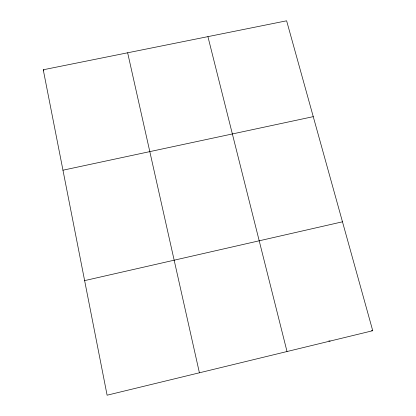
<?xml version="1.0" encoding="UTF-8"?>
<svg xmlns="http://www.w3.org/2000/svg" width="416" height="416" viewBox="0 0 416 416"><rect width="100%" height="100%" fill="white"/><g stroke="black" fill="none" stroke-linecap="round" stroke-linejoin="round"><path stroke-width="0.62" d="M372.741 330.72L107.11 395.2L43.259 69.768L286.619 20.8L372.741 330.72L371.478 330.663M84.625 280.613L342.477 221.806M62.962 170.201L313.253 116.646M328.827 340.902L330.112 341.068M43.259 69.768L43.878 70.897M207.922 36.634L287.019 351.53M127.65 52.79L199.41 372.793"/></g></svg>
